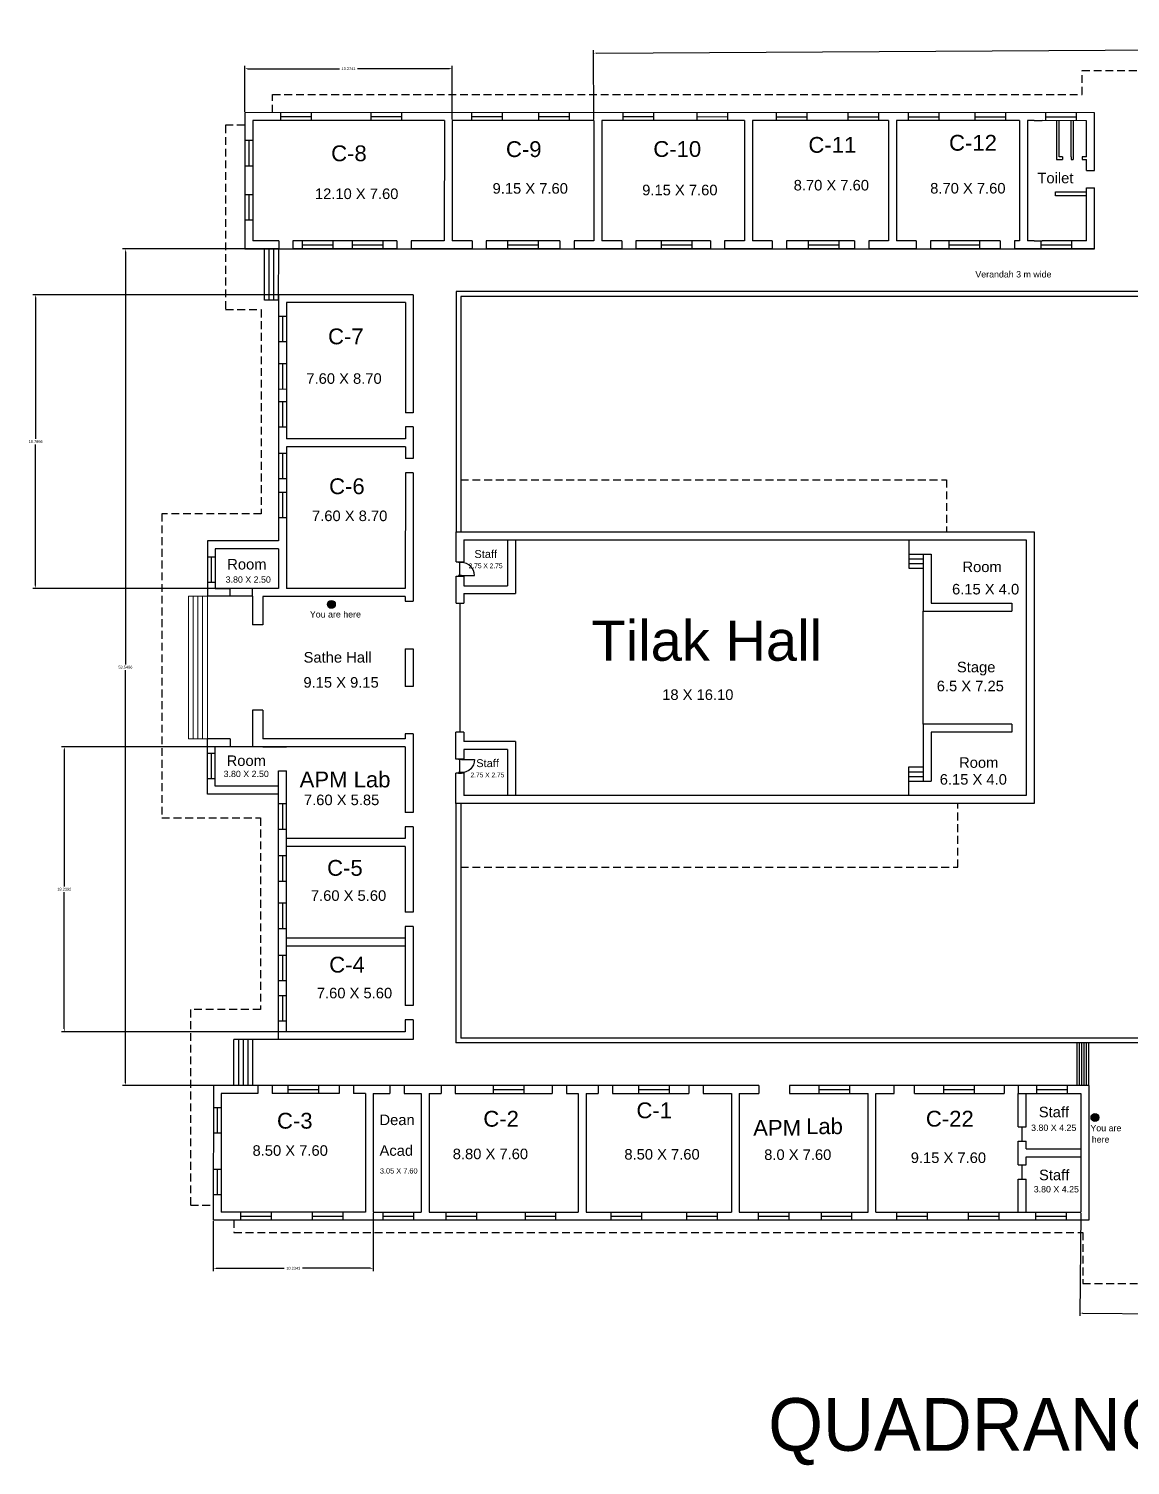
# Model space of a CAD drawing. Header units: inches. Extents: x 56 to 408, y 49 to 166.
# Drawn here: x 56.2 to 126.7, y 48.9 to 140.8 of the extents above; entities that cross this region are included whole.
import ezdxf

# ---------------------------------------------------------------- set-up
doc = ezdxf.new("R2010")
doc.units = ezdxf.units.IN
doc.header["$MEASUREMENT"] = 0
doc.linetypes.add('DASHED', pattern=[0.75, 0.5, -0.25])
doc.layers.add('DOOR', color=8, linetype='Continuous')
for name, color, linetype, lineweight in [('ele-thk', 7, 'Continuous', 5), ('ROAD', 28, 'Continuous', 20), ('TEXT', 7, 'Continuous', 15), ('WALL', 7, 'Continuous', 30)]:
    doc.layers.add(name, color=color, linetype=linetype, lineweight=lineweight)
doc.styles.add('A', font='arial.ttf')
doc.dimstyles.get("Standard").update_dxf_attribs({"dimtxt": 0.18, "dimasz": 0.18, "dimexe": 0.18, "dimexo": 0.0625, "dimgap": 0.09, "dimtad": 0, "dimtih": 1, "dimtoh": 1, "dimdec": 4, "dimzin": 0, "dimdsep": 46, "dimtxsty": 'Standard', "dimcen": 0.09, "dimadec": 0, "dimazin": 0, "dimtfac": 1, "dimtdec": 4, "dimtofl": 0, "dimtmove": 0, "dimatfit": 3, "dimfxl": 1, "dimtolj": 1, "dimtzin": 0, "dimarcsym": 0})

# ---------------------------------------------------------------- blocks, each defined once
blk = doc.blocks.new('DFDDF')
at = {"layer": 'DOOR'}
blk.add_line((1354.907, -1886.179), (1355.727, -1886.179), dxfattribs=at)
for points in [[(1354.707, -1885.319), (1354.907, -1885.319), (1354.907, -1885.36), (1354.707, -1885.36)], [(1354.707, -1886.219), (1354.907, -1886.219), (1354.907, -1886.179), (1354.707, -1886.179)]]:
    blk.add_lwpolyline(points, close=True, dxfattribs=at)
blk.add_arc((1354.907, -1886.179), 0.819, 0, 90, dxfattribs=at)
blk = doc.blocks.new('*D38')
at = {"color": 0, "lineweight": -2, "transparency": 16777216}
for p, q in [((67.983, 64.479), (67.983, 61.278)), ((78.218, 64.985), (78.218, 61.278)), ((68.163, 61.458), (72.515, 61.458)), ((78.038, 61.458), (73.685, 61.458))]:
    blk.add_line(p, q, dxfattribs=at)
at = {"color": 0, "transparency": 16777216}
for points in [[(68.163, 61.488), (68.163, 61.428), (67.983, 61.458)], [(78.038, 61.488), (78.038, 61.428), (78.218, 61.458)]]:
    blk.add_solid(points, dxfattribs=at)
at = {"layer": 'Defpoints', "color": 0, "transparency": 16777216}
for p in [(67.983, 64.542), (78.218, 65.047), (67.983, 61.458)]:
    blk.add_point(p, dxfattribs=at)
at = {"color": 0, "transparency": 16777216, "insert": (73.1, 61.458), "char_height": 0.18, "attachment_point": 5}
blk.add_mtext('\\A1;10.2343', dxfattribs=at)
blk = doc.blocks.new('*D39')
at = {"color": 0, "lineweight": -2, "transparency": 16777216}
for p, q in [((71.19, 126.703), (62.178, 126.703)), ((62.358, 126.523), (62.358, 100.109)), ((62.358, 73.334), (62.358, 99.749)), ((69.239, 73.154), (62.178, 73.154))]:
    blk.add_line(p, q, dxfattribs=at)
at = {"color": 0, "transparency": 16777216}
for points in [[(62.328, 126.523), (62.388, 126.523), (62.358, 126.703)], [(62.328, 73.334), (62.388, 73.334), (62.358, 73.154)]]:
    blk.add_solid(points, dxfattribs=at)
at = {"layer": 'Defpoints', "color": 0, "transparency": 16777216}
for p in [(62.358, 126.703), (71.252, 126.703), (69.302, 73.154)]:
    blk.add_point(p, dxfattribs=at)
at = {"color": 0, "transparency": 16777216, "insert": (62.358, 99.929), "char_height": 0.18, "attachment_point": 5}
blk.add_mtext('\\A1;53.5486', dxfattribs=at)
blk = doc.blocks.new('*D40')
at = {"color": 0, "lineweight": -2, "transparency": 16777216}
for p, q in [((69.997, 135.484), (69.997, 138.415)), ((70.177, 138.235), (76.064, 138.235)), ((83.091, 138.235), (77.204, 138.235)), ((83.271, 134.976), (83.271, 138.415))]:
    blk.add_line(p, q, dxfattribs=at)
at = {"color": 0, "transparency": 16777216}
for points in [[(70.177, 138.265), (70.177, 138.205), (69.997, 138.235)], [(83.091, 138.265), (83.091, 138.205), (83.271, 138.235)]]:
    blk.add_solid(points, dxfattribs=at)
at = {"layer": 'Defpoints', "color": 0, "transparency": 16777216}
for p in [(69.997, 138.235), (69.997, 135.421), (83.271, 134.913)]:
    blk.add_point(p, dxfattribs=at)
at = {"color": 0, "transparency": 16777216, "insert": (76.634, 138.235), "char_height": 0.18, "attachment_point": 5}
blk.add_mtext('\\A1;13.2741', dxfattribs=at)
blk = doc.blocks.new('*D41')
at = {"color": 0, "lineweight": -2, "transparency": 16777216}
for p, q in [((72.102, 123.768), (56.436, 123.768)), ((56.616, 123.588), (56.616, 114.55)), ((56.616, 105.151), (56.616, 114.19)), ((72.1, 104.971), (56.436, 104.971))]:
    blk.add_line(p, q, dxfattribs=at)
at = {"color": 0, "transparency": 16777216}
for points in [[(56.586, 123.588), (56.646, 123.588), (56.616, 123.768)], [(56.586, 105.151), (56.646, 105.151), (56.616, 104.971)]]:
    blk.add_solid(points, dxfattribs=at)
at = {"layer": 'Defpoints', "color": 0, "transparency": 16777216}
for p in [(72.164, 123.768), (56.616, 104.971), (72.162, 104.971)]:
    blk.add_point(p, dxfattribs=at)
at = {"color": 0, "transparency": 16777216, "insert": (56.616, 114.37), "char_height": 0.18, "attachment_point": 5}
blk.add_mtext('\\A1;18.7966', dxfattribs=at)
blk = doc.blocks.new('*D42')
at = {"color": 0, "lineweight": -2, "transparency": 16777216}
for p, q in [((80.205, 94.838), (58.268, 94.838)), ((58.448, 94.658), (58.448, 85.898)), ((58.448, 76.778), (58.448, 85.538)), ((80.203, 76.598), (58.268, 76.598))]:
    blk.add_line(p, q, dxfattribs=at)
at = {"color": 0, "transparency": 16777216}
for points in [[(58.418, 94.658), (58.478, 94.658), (58.448, 94.838)], [(58.418, 76.778), (58.478, 76.778), (58.448, 76.598)]]:
    blk.add_solid(points, dxfattribs=at)
at = {"layer": 'Defpoints', "color": 0, "transparency": 16777216}
for p in [(80.267, 94.838), (58.448, 76.598), (80.266, 76.598)]:
    blk.add_point(p, dxfattribs=at)
at = {"color": 0, "transparency": 16777216, "insert": (58.448, 85.718), "char_height": 0.18, "attachment_point": 5}
blk.add_mtext('\\A1;18.2392', dxfattribs=at)
blk = doc.blocks.new('*D43')
at = {"color": 0, "lineweight": -2, "transparency": 16777216}
for p, q in [((123.491, 64.98), (123.427, 58.408)), ((176.334, 64.468), (176.27, 57.896)), ((123.609, 58.586), (145.76, 58.371)), ((176.092, 58.077), (153.94, 58.292))]:
    blk.add_line(p, q, dxfattribs=at)
at = {"color": 0, "transparency": 16777216}
for points in [[(123.609, 58.616), (123.609, 58.556), (123.429, 58.588)], [(176.092, 58.107), (176.092, 58.047), (176.272, 58.076)]]:
    blk.add_solid(points, dxfattribs=at)
at = {"layer": 'Defpoints', "color": 0, "transparency": 16777216}
for p in [(123.491, 65.043), (176.335, 64.531), (176.272, 58.076)]:
    blk.add_point(p, dxfattribs=at)
at = {"color": 0, "transparency": 16777216, "insert": (149.85, 58.332), "char_height": 2, "attachment_point": 5}
blk.add_mtext('\\A1;52.85', dxfattribs=at)
blk = doc.blocks.new('*D45')
at = {"color": 0, "lineweight": -2, "transparency": 16777216}
for p, q in [((176.341, 135.473), (176.315, 139.91)), ((92.34, 134.975), (92.313, 139.412)), ((92.494, 139.233), (130.559, 139.458)), ((176.136, 139.729), (138.072, 139.503))]:
    blk.add_line(p, q, dxfattribs=at)
at = {"color": 0, "transparency": 16777216}
for points in [[(176.136, 139.759), (176.136, 139.699), (176.316, 139.73)], [(92.494, 139.263), (92.494, 139.203), (92.314, 139.232)]]:
    blk.add_solid(points, dxfattribs=at)
at = {"layer": 'Defpoints', "color": 0, "transparency": 16777216}
for p in [(176.316, 139.73), (176.342, 135.41), (92.34, 134.912)]:
    blk.add_point(p, dxfattribs=at)
at = {"color": 0, "transparency": 16777216, "insert": (134.315, 139.481), "char_height": 2, "attachment_point": 5}
blk.add_mtext('\\A1;84.00', dxfattribs=at)

msp = doc.modelspace()

# ---------------------------------------------------------------- hatches: boundary and pattern name
for points in [[(75.78934, 103.94828, 1), (75.28934, 103.94828, 1)], [(124.64048, 71.10885, 1), (124.14048, 71.10885, 1)]]:
    msp.add_hatch(color=256).paths.add_polyline_path(points)

# ---------------------------------------------------------------- linework, layer by layer
at = {"linetype": 'DASHED'}
for p, q in [((123.5642, 136.57721), (123.5642, 138.11166)), ((123.5642, 138.11166), (127.62274, 138.11166)), ((71.77531, 135.4209), (71.77531, 136.57721)), ((71.77531, 136.57721), (123.5642, 136.57721)), ((69.99677, 134.61351), (68.76615, 134.61351)), ((68.76615, 134.61351), (68.76615, 122.82141)), ((68.76615, 122.82141), (71.04682, 122.82141)), ((71.04682, 122.82141), (71.04682, 109.74815)), ((83.81576, 111.92687), (114.89978, 111.92687)), ((114.89978, 111.92687), (114.89944, 108.58961)), ((71.04682, 109.74815), (64.6899, 109.74815)), ((64.6899, 109.74815), (64.6899, 90.2839)), ((115.62613, 87.12746), (115.62655, 91.21159)), ((64.6899, 90.2839), (71.00088, 90.2839)), ((71.00088, 90.2839), (71.00088, 78.01423)), ((83.81323, 87.12746), (115.62613, 87.12746)), ((71.00088, 78.01423), (66.52556, 78.01423)), ((66.52556, 78.01423), (66.52556, 65.49176)), ((66.52556, 65.49176), (67.98331, 65.49162)), ((69.3019, 64.5414), (69.3019, 63.75649)), ((69.3019, 63.75649), (123.6161, 63.75649)), ((123.6161, 63.75649), (123.6161, 60.47556)), ((123.6161, 60.47556), (129.17251, 60.47556))]:
    msp.add_line(p, q, dxfattribs=at)
for p, q in [((72.27377, 135.42105), (72.27372, 134.9144)), ((72.27374, 135.16772), (74.23416, 135.16752)), ((74.23419, 135.42085), (74.23414, 134.9142)), ((78.07136, 135.42046), (78.07131, 134.91381)), ((78.07134, 135.16713), (80.03176, 135.16693)), ((80.03178, 135.42026), (80.03173, 134.91361)), ((84.50231, 135.4198), (84.50226, 134.91316)), ((84.50228, 135.16648), (86.4627, 135.16628)), ((86.46273, 135.4196), (86.46268, 134.91296)), ((88.78962, 135.41936), (88.78956, 134.91272)), ((88.78959, 135.16604), (90.75001, 135.16584)), ((90.75003, 135.41917), (90.74998, 134.91252)), ((94.19511, 135.41881), (94.19506, 134.91217)), ((94.19508, 135.16549), (96.1555, 135.16529)), ((96.15553, 135.41862), (96.15548, 134.91197)), ((98.92036, 135.41833), (98.92031, 134.91169)), ((98.92033, 135.16501), (100.88075, 135.16481)), ((100.88078, 135.41813), (100.88073, 134.91149)), ((104.00275, 135.41782), (104.0027, 134.91117)), ((104.00272, 135.16449), (105.96314, 135.16429)), ((105.96317, 135.41762), (105.96311, 134.91097)), ((108.57981, 135.41735), (108.57976, 134.91071)), ((108.57979, 135.16403), (110.54021, 135.16383)), ((110.54023, 135.41715), (110.54018, 134.91051)), ((112.45216, 135.41696), (112.45211, 134.91031)), ((112.45213, 135.16363), (114.41255, 135.16343)), ((114.41258, 135.41676), (114.41253, 134.91011)), ((116.71745, 135.41652), (116.7174, 134.90988)), ((116.71743, 135.1632), (118.67785, 135.163)), ((118.67787, 135.41632), (118.67782, 134.90968)), ((121.2298, 135.41606), (121.22974, 134.90942)), ((121.22977, 135.16274), (123.19019, 135.16254)), ((123.19022, 135.41586), (123.19016, 134.90922)), ((124.36209, 131.71689), (124.36209, 135.41555)), ((120.50938, 134.90929), (121.01603, 134.90924)), ((121.93072, 134.90915), (121.93072, 132.41303)), ((122.0929, 132.58739), (122.09314, 134.90913)), ((122.87109, 132.58739), (122.87133, 134.90905)), ((123.00376, 134.90904), (123.00376, 132.58739)), ((123.85618, 132.58739), (123.85618, 134.90895)), ((69.99667, 133.65439), (70.50332, 133.65434)), ((70.24999, 133.65436), (70.24983, 132.02795)), ((121.93072, 132.41303), (122.32258, 132.41303)), ((122.32258, 132.58739), (122.0929, 132.58739)), ((122.32258, 132.58739), (122.32258, 132.41303)), ((122.87109, 132.58739), (122.87109, 132.41303)), ((122.87109, 132.41303), (123.00376, 132.41303)), ((123.00376, 132.58739), (123.00376, 132.41303)), ((123.85618, 132.58739), (123.57964, 132.58739)), ((123.57964, 132.58739), (123.57964, 132.41303)), ((123.57964, 132.41303), (123.85618, 132.41303)), ((123.85618, 131.71689), (123.85618, 132.41303)), ((69.99651, 132.02797), (70.50315, 132.02792)), ((123.85618, 131.71689), (124.36209, 131.71689)), ((123.85618, 127.20794), (123.85618, 130.60832)), ((123.85618, 130.60832), (124.36209, 130.60832)), ((124.36209, 126.70124), (124.36209, 130.60832)), ((69.99632, 130.18704), (70.50296, 130.18699)), ((70.24964, 130.18702), (70.24948, 128.5606)), ((121.87321, 130.09282), (121.87321, 130.34838)), ((121.87321, 130.34838), (123.85618, 130.34838)), ((123.85618, 130.09282), (121.87321, 130.09282)), ((121.87321, 130.09282), (121.87321, 130.09282)), ((69.99615, 128.56063), (70.5028, 128.56058)), ((73.66597, 127.21324), (73.66592, 126.7066)), ((73.66595, 126.95992), (75.62637, 126.95972)), ((75.62639, 127.21304), (75.62634, 126.7064)), ((76.87065, 127.21292), (76.87059, 126.70627)), ((76.87062, 126.95959), (78.83104, 126.95939)), ((78.83106, 127.21272), (78.83101, 126.70607)), ((86.8014, 127.21191), (86.80135, 126.70526)), ((86.80138, 126.95858), (88.7618, 126.95838)), ((88.76182, 127.21171), (88.76177, 126.70506)), ((96.64638, 127.2109), (96.64633, 126.70426)), ((96.64636, 126.95758), (98.60677, 126.95738)), ((98.6068, 127.2107), (98.60675, 126.70406)), ((106.04474, 127.20995), (106.04469, 126.7033)), ((106.04471, 126.95662), (108.00513, 126.95643)), ((108.00516, 127.20975), (108.0051, 126.7031)), ((115.0477, 127.20903), (115.04765, 126.70239)), ((115.04768, 126.95571), (117.0081, 126.95551)), ((117.00812, 127.20883), (117.00807, 126.70219)), ((120.5086, 127.20828), (121.01525, 127.20828)), ((120.93424, 127.20843), (120.93419, 126.70179)), ((120.93421, 126.95511), (122.89463, 126.95491)), ((122.89466, 127.20823), (122.89461, 126.70159)), ((69.99596, 126.70677), (124.36209, 126.70124)), ((71.25211, 123.41994), (71.25245, 126.70301)), ((71.5561, 123.41991), (71.55643, 126.70298)), ((71.86009, 123.41988), (71.86042, 126.70295)), ((72.16407, 123.41985), (72.16441, 126.70655)), ((72.16407, 123.41985), (71.25211, 123.41994)), ((83.513, 123.96951), (83.51143, 108.59281)), ((164.89044, 123.96123), (83.513, 123.96951)), ((83.81695, 123.66549), (83.81542, 108.59278)), ((164.58642, 123.65727), (83.81695, 123.66549)), ((72.16397, 122.40397), (72.67062, 122.40392)), ((72.41729, 122.40395), (72.41713, 120.77753)), ((72.1638, 120.77756), (72.67045, 120.77751)), ((72.16366, 119.36131), (72.67031, 119.36126)), ((72.41698, 119.36129), (72.41682, 117.73487)), ((72.1635, 117.7349), (72.67014, 117.73485)), ((72.16341, 116.93042), (72.67006, 116.93036)), ((72.41674, 116.93039), (72.41657, 115.30398)), ((72.16325, 115.304), (72.66989, 115.30395)), ((72.16308, 113.626), (72.66972, 113.62595)), ((72.4164, 113.62597), (72.41623, 111.99956)), ((72.16291, 111.99958), (72.66956, 111.99953)), ((72.16282, 111.13239), (72.66947, 111.13234)), ((72.41615, 111.13237), (72.41598, 109.50595)), ((72.16266, 109.50598), (72.6693, 109.50593)), ((112.49152, 108.08321), (112.49133, 106.25929)), ((67.60259, 106.99892), (68.10924, 106.99887)), ((67.85591, 106.99889), (67.85575, 105.37248)), ((112.49139, 106.86726), (113.40336, 106.86717)), ((112.49143, 107.17125), (113.40339, 107.17116)), ((83.76447, 105.79655), (83.76455, 106.62654)), ((112.49133, 106.25929), (113.4033, 106.2592)), ((112.49136, 106.56328), (113.40333, 106.56318)), ((67.60243, 105.37251), (68.10907, 105.37245)), ((68.10903, 104.97186), (69.05139, 104.97176)), ((69.05134, 104.46512), (69.05139, 104.97176)), ((70.50035, 104.46497), (70.5004, 104.97161)), ((83.76429, 104.03297), (83.76345, 95.77464)), ((113.40228, 96.27827), (113.40302, 103.52331)), ((69.05041, 95.34549), (69.05036, 94.83885)), ((70.49942, 95.34535), (70.49937, 94.8387)), ((71.14787, 94.83863), (72.16117, 94.83853)), ((72.16122, 95.34518), (71.14793, 95.34528)), ((72.16117, 94.83853), (72.66781, 94.83848)), ((67.60131, 94.43593), (68.10796, 94.43588)), ((67.85464, 94.43591), (67.85447, 92.80949)), ((83.76319, 93.18107), (83.76327, 94.01106)), ((72.16101, 93.29971), (72.66766, 93.29966)), ((112.48985, 91.71856), (112.49004, 93.54248)), ((112.48998, 92.93451), (113.40194, 92.93441)), ((112.49001, 93.23849), (113.40197, 93.2384)), ((112.49004, 93.54248), (113.402, 93.54239)), ((67.60115, 92.80952), (68.10779, 92.80947)), ((112.48995, 92.63052), (113.40191, 92.63042)), ((72.1608, 91.19854), (72.66744, 91.19849)), ((72.41412, 91.19851), (72.41395, 89.5721)), ((83.50966, 91.21486), (83.5081, 75.88882)), ((83.81365, 91.21483), (83.81212, 76.19278)), ((72.16063, 89.57213), (72.66728, 89.57207)), ((72.16046, 87.86901), (72.6671, 87.86896)), ((72.41378, 87.86899), (72.41361, 86.24257)), ((72.16029, 86.2426), (72.66694, 86.24255)), ((72.16015, 84.84072), (72.66679, 84.84066)), ((72.41347, 84.84069), (72.41331, 83.21428)), ((72.15998, 83.2143), (72.66663, 83.21425)), ((72.15981, 81.50349), (72.66645, 81.50344)), ((72.41313, 81.50347), (72.41297, 79.87705)), ((72.15964, 79.87708), (72.66629, 79.87703)), ((72.15955, 78.91518), (72.66619, 78.91513)), ((72.41287, 78.91515), (72.4127, 77.28874)), ((72.15938, 77.28877), (72.66603, 77.28871)), ((69.30185, 73.15438), (69.30214, 76.09293)), ((72.15926, 76.09264), (69.30214, 76.09293)), ((69.60583, 73.15435), (69.60613, 76.0929)), ((69.90982, 73.15432), (69.91012, 76.09287)), ((70.21381, 73.15429), (70.21411, 76.09283)), ((70.5178, 73.15426), (70.51809, 76.0928)), ((164.88555, 75.88054), (83.5081, 75.88882)), ((164.58159, 76.18456), (83.81212, 76.19278)), ((123.24885, 73.14882), (123.24885, 75.88478)), ((123.39885, 73.14882), (123.39885, 75.88476)), ((123.54885, 73.14882), (123.54885, 75.88475)), ((123.69885, 73.14882), (123.69885, 75.88473)), ((123.84885, 73.14882), (123.84885, 75.88472)), ((123.99885, 73.14882), (123.99885, 75.8847)), ((102.87875, 73.15097), (67.98409, 73.15452)), ((72.75024, 73.15423), (72.75019, 72.64758)), ((72.75022, 72.90091), (74.71064, 72.90071)), ((74.71066, 73.15403), (74.71061, 72.64738)), ((85.88092, 73.15289), (85.88087, 72.64625)), ((85.88089, 72.89957), (87.84131, 72.89937)), ((87.84134, 73.15269), (87.84129, 72.64605)), ((95.18362, 73.15195), (95.18357, 72.6453)), ((95.18359, 72.89862), (97.14401, 72.89842)), ((97.14404, 73.15175), (97.14399, 72.6451)), ((102.87875, 73.15116), (102.8787, 72.64432)), ((104.83917, 73.15096), (104.83912, 72.64412)), ((111.55008, 73.15008), (104.83917, 73.15077)), ((106.72631, 73.15077), (106.72626, 72.64413)), ((106.72629, 72.89745), (108.68671, 72.89725)), ((108.68673, 73.15057), (108.68668, 72.64393)), ((109.87394, 65.04392), (109.87471, 72.64361)), ((110.37984, 65.04387), (110.38062, 72.64356)), ((111.55002, 72.64344), (111.55008, 73.15008)), ((112.84281, 72.64331), (112.84286, 73.14995)), ((123.99885, 73.14882), (112.84286, 73.14995)), ((114.71096, 73.14996), (114.71091, 72.64331)), ((114.71093, 72.89664), (116.67135, 72.89644)), ((116.67138, 73.14976), (116.67133, 72.64312)), ((120.6494, 73.14936), (120.64934, 72.64271)), ((120.64937, 72.89603), (122.60979, 72.89583)), ((122.60982, 73.14916), (122.60976, 72.64251)), ((67.98395, 71.74319), (68.49059, 71.74314)), ((68.23727, 71.74317), (68.2371, 70.11675)), ((67.98378, 70.11678), (68.49043, 70.11673)), ((119.74266, 69.60273), (119.74276, 70.51469)), ((119.99593, 69.09606), (123.49179, 69.0957)), ((119.74242, 67.17083), (119.74251, 68.08279)), ((119.99588, 68.58941), (123.49174, 68.58906)), ((67.98355, 67.79859), (68.49019, 67.79854)), ((68.23687, 67.79857), (68.2367, 66.17215)), ((67.98338, 66.17218), (68.49003, 66.17213)), ((69.72758, 65.04801), (69.72753, 64.54136)), ((69.72756, 64.79468), (71.68798, 64.79448)), ((71.688, 65.04781), (71.68795, 64.54116)), ((74.30764, 65.04774), (74.30759, 64.54109)), ((74.30761, 64.79442), (76.26803, 64.79422)), ((76.26806, 65.04754), (76.26801, 64.54089)), ((78.82883, 65.04728), (78.82878, 64.54063)), ((78.8288, 64.79396), (80.78922, 64.79376)), ((80.78925, 65.04708), (80.7892, 64.54043)), ((82.8701, 65.04687), (82.87004, 64.54022)), ((82.87007, 64.79354), (84.83049, 64.79335)), ((84.83052, 65.04667), (84.83046, 64.54002)), ((87.92638, 65.04635), (87.92633, 64.53971)), ((87.92636, 64.79303), (89.88678, 64.79283)), ((89.8868, 65.04615), (89.88675, 64.53951)), ((93.41825, 65.04579), (93.4182, 64.53915)), ((93.41823, 64.79247), (95.37865, 64.79227)), ((95.37867, 65.04559), (95.37862, 64.53895)), ((98.25318, 65.0453), (98.25313, 64.53866)), ((98.25315, 64.79198), (100.21357, 64.79178)), ((100.2136, 65.0451), (100.21355, 64.53846)), ((102.84777, 65.04484), (102.84772, 64.53819)), ((102.84775, 64.79151), (104.80816, 64.79131)), ((104.80819, 65.04464), (104.80814, 64.53799)), ((106.8645, 65.04443), (106.86445, 64.53778)), ((106.86447, 64.7911), (108.82489, 64.7909)), ((108.82492, 65.04423), (108.82487, 64.53758)), ((111.70288, 65.04393), (111.70282, 64.53729)), ((111.70285, 64.79061), (113.66327, 64.79041)), ((113.6633, 65.04373), (113.66324, 64.53709)), ((116.27336, 65.04347), (116.27331, 64.53682)), ((116.27334, 64.79015), (118.23376, 64.78995)), ((118.23378, 65.04327), (118.23373, 64.53662)), ((120.59044, 65.04303), (120.59039, 64.53638)), ((120.59041, 64.78971), (122.55083, 64.78951)), ((122.55086, 65.04283), (122.5508, 64.53618))]:
    msp.add_line(p, q)
for centre in [(75.53934, 103.94828), (124.39048, 71.10885)]:
    msp.add_circle(centre, 0.25)
at = {"layer": 'ele-thk'}
for p, q in [((66.38638, 104.46539), (66.38546, 95.34576)), ((66.38638, 104.46539), (66.38546, 95.34576)), ((67.60233, 104.46526), (66.38638, 104.46539)), ((67.60233, 104.46526), (66.38638, 104.46539)), ((66.69037, 104.46536), (66.68944, 95.34573)), ((66.69037, 104.46536), (66.68944, 95.34573)), ((66.99436, 104.46533), (66.99343, 95.3457)), ((66.99436, 104.46533), (66.99343, 95.3457)), ((67.29835, 104.46529), (67.29742, 95.34567)), ((67.29835, 104.46529), (67.29742, 95.34567)), ((67.60233, 104.46526), (67.60141, 95.34564)), ((67.60233, 104.46526), (67.60141, 95.34564)), ((67.60233, 104.46526), (67.60141, 95.34564)), ((67.60233, 104.46526), (67.60141, 95.34564)), ((67.60141, 95.34564), (66.38546, 95.34576)), ((67.60141, 95.34564), (66.38546, 95.34576))]:
    msp.add_line(p, q, dxfattribs=at)
at = {"layer": 'ROAD'}
msp.add_line((72.16411, 123.768), (72.16251, 108.01132), dxfattribs=at)
at = {"layer": 'WALL'}
for p, q in [((69.99685, 135.42108), (69.99596, 126.70677)), ((124.36209, 135.41555), (69.99685, 135.42108)), ((70.50345, 134.91438), (70.50266, 127.21336)), ((82.76427, 134.91313), (70.50345, 134.91438)), ((82.76427, 134.91313), (82.76349, 127.21212)), ((83.27092, 134.91308), (83.27014, 127.21207)), ((92.33988, 134.91216), (83.27092, 134.91308)), ((92.33988, 134.91216), (92.3391, 127.21114)), ((92.84652, 134.91211), (92.84574, 127.21109)), ((101.96615, 134.91118), (92.84652, 134.91211)), ((101.96615, 134.91118), (101.96537, 127.21016)), ((102.47279, 134.91113), (102.47201, 127.21011)), ((111.1871, 134.91024), (102.47279, 134.91113)), ((111.1871, 134.91024), (111.18632, 127.20923)), ((111.69375, 134.91019), (111.69296, 127.20917)), ((119.5694, 134.90939), (111.69375, 134.91019)), ((119.5694, 134.90939), (119.56862, 127.20837)), ((120.07605, 134.90934), (120.07526, 127.20832)), ((120.50938, 134.90929), (120.07605, 134.90934)), ((123.85618, 134.90895), (121.01603, 134.90924)), ((72.16446, 127.2132), (70.50266, 127.21336)), ((72.16446, 127.2132), (72.16441, 126.70655)), ((73.07642, 127.2131), (73.07637, 126.70646)), ((79.72362, 127.21243), (73.07642, 127.2131)), ((79.72362, 127.21243), (79.72356, 126.70578)), ((80.63558, 127.21233), (80.63553, 126.70569)), ((82.76349, 127.21212), (80.63558, 127.21233)), ((84.53675, 127.21194), (83.27014, 127.21207)), ((84.53675, 127.21194), (84.5367, 126.70529)), ((85.44871, 127.21184), (85.44866, 126.7052)), ((90.16052, 127.21136), (85.44871, 127.21184)), ((90.16052, 127.21136), (90.16047, 126.70472)), ((91.07248, 127.21127), (91.07243, 126.70463)), ((92.3391, 127.21114), (91.07248, 127.21127)), ((94.11236, 127.21096), (92.84574, 127.21109)), ((94.11236, 127.21096), (94.1123, 126.70432)), ((95.02432, 127.21087), (95.02427, 126.70422)), ((99.78679, 127.21038), (95.02432, 127.21087)), ((99.78679, 127.21038), (99.78674, 126.70374)), ((100.69875, 127.21029), (100.6987, 126.70365)), ((101.96537, 127.21016), (100.69875, 127.21029)), ((103.73863, 127.20998), (102.47201, 127.21011)), ((103.73863, 127.20998), (103.73857, 126.70334)), ((104.65059, 127.20989), (104.65054, 126.70324)), ((109.00774, 127.20945), (104.65059, 127.20989)), ((109.00774, 127.20945), (109.00769, 126.7028)), ((109.9197, 127.20935), (109.91965, 126.70271)), ((111.18632, 127.20923), (109.9197, 127.20935)), ((112.95958, 127.20904), (111.69296, 127.20917)), ((112.95958, 127.20904), (112.95953, 126.7024)), ((113.87154, 127.20895), (113.87149, 126.70231)), ((118.33002, 127.2085), (113.87154, 127.20895)), ((118.33002, 127.2085), (118.32997, 126.70185)), ((119.24199, 127.20841), (119.24193, 126.70176)), ((119.56862, 127.20837), (119.24199, 127.20841)), ((120.5086, 127.20828), (120.07526, 127.20832)), ((123.85618, 127.20794), (121.01525, 127.20822)), ((72.16441, 126.70655), (69.99596, 126.70677)), ((79.72356, 126.70578), (73.07637, 126.70646)), ((84.5367, 126.70529), (80.63553, 126.70569)), ((90.16047, 126.70472), (85.44866, 126.7052)), ((94.1123, 126.70432), (91.07243, 126.70463)), ((99.78674, 126.70374), (95.02427, 126.70422)), ((103.73857, 126.70334), (100.6987, 126.70365)), ((109.00769, 126.7028), (104.65054, 126.70324)), ((112.95953, 126.7024), (109.91965, 126.70271)), ((118.32997, 126.70185), (113.87149, 126.70231)), ((124.36209, 126.70124), (119.24193, 126.70176)), ((72.16411, 123.768), (72.16251, 108.01132)), ((80.77709, 123.76713), (72.16411, 123.768)), ((72.6707, 123.26131), (72.66982, 114.547)), ((80.27039, 123.26053), (72.6707, 123.26131)), ((80.27039, 123.26053), (80.26967, 116.21816)), ((80.77709, 123.76713), (80.77632, 116.21811)), ((80.77632, 116.21811), (80.26967, 116.21816)), ((80.26958, 115.30619), (80.2695, 114.54623)), ((80.77623, 115.30614), (80.26958, 115.30619)), ((80.77623, 115.30614), (80.77602, 113.27956)), ((72.66977, 114.04035), (72.66884, 104.97139)), ((80.26945, 114.03958), (72.66977, 114.04035)), ((80.2695, 114.54623), (72.66982, 114.547)), ((80.26945, 114.03958), (80.26938, 113.27961)), ((80.77602, 113.27956), (80.26938, 113.27961)), ((80.26928, 112.36765), (80.26853, 104.97062)), ((80.77593, 112.3676), (80.26928, 112.36765)), ((80.77593, 112.3676), (80.77509, 104.15107)), ((83.51124, 106.66755), (83.51143, 108.59281)), ((83.51143, 108.59281), (120.49657, 108.58905)), ((120.49657, 108.58905), (120.4948, 91.21109)), ((67.60269, 108.01178), (67.60233, 104.46526)), ((72.16251, 108.01132), (67.60269, 108.01178)), ((84.01803, 108.08611), (84.01788, 106.6675)), ((84.01803, 108.08611), (119.98988, 108.08245)), ((86.80458, 108.08583), (86.80428, 105.14728)), ((87.31122, 108.08578), (87.31087, 104.64058)), ((119.98988, 108.08245), (119.98821, 91.71779)), ((68.10929, 107.50509), (68.10903, 104.97186)), ((72.16245, 107.50467), (68.10929, 107.50509)), ((72.16245, 107.50467), (72.1622, 104.97145)), ((83.51124, 106.66755), (84.01788, 106.6675)), ((113.40339, 107.17116), (113.40302, 103.52331)), ((113.40339, 107.17116), (113.91003, 107.17111)), ((113.91003, 107.17111), (113.90971, 104.0299)), ((83.51097, 104.033), (83.51114, 105.75559)), ((83.51114, 105.75559), (84.01779, 105.75554)), ((84.01779, 105.75554), (84.01773, 105.14757)), ((71.14891, 104.97155), (70.5004, 104.97161)), ((72.1622, 104.97145), (71.14891, 104.97155)), ((80.26853, 104.97062), (72.66884, 104.97139)), ((84.01773, 105.14757), (86.80428, 105.14728)), ((70.50035, 104.46497), (67.60233, 104.46526)), ((70.50035, 104.46497), (70.50016, 102.64104)), ((71.14885, 104.4649), (71.14867, 102.64098)), ((80.26848, 104.46398), (71.14885, 104.4649)), ((80.26848, 104.46398), (80.26845, 104.15112)), ((80.26845, 104.15112), (80.77509, 104.15107)), ((83.51097, 104.033), (84.01761, 104.03294)), ((84.01767, 104.64092), (84.01761, 104.03294)), ((84.01767, 104.64092), (87.31087, 104.64058)), ((113.90971, 104.0299), (119.0775, 104.02938)), ((119.0775, 104.02938), (119.07745, 103.52273)), ((113.40302, 103.52331), (119.07745, 103.52273)), ((71.14867, 102.64098), (70.50016, 102.64104)), ((80.26814, 101.11124), (80.26789, 98.69708)), ((80.26814, 101.11124), (80.77478, 101.11119)), ((80.77478, 101.11119), (80.77454, 98.69703)), ((80.77454, 98.69703), (80.26789, 98.69708)), ((70.49961, 97.16927), (70.49942, 95.34535)), ((71.14811, 97.1692), (70.49961, 97.16927)), ((71.14811, 97.1692), (71.14793, 95.34528)), ((80.26758, 95.65721), (80.26755, 95.34435)), ((80.77423, 95.65716), (80.26758, 95.65721)), ((80.77423, 95.65716), (80.77372, 90.63249)), ((83.50995, 94.05207), (83.51013, 95.77467)), ((84.01677, 95.77462), (83.51013, 95.77467)), ((84.01677, 95.77462), (84.01671, 95.16664)), ((113.40228, 96.27827), (113.40191, 92.63042)), ((119.07671, 96.2777), (113.40228, 96.27827)), ((113.90887, 95.77158), (113.90855, 92.63037)), ((119.07666, 95.77105), (113.90887, 95.77158)), ((119.07671, 96.2777), (119.07666, 95.77105)), ((67.60104, 91.79912), (67.60141, 95.34564)), ((69.05041, 95.34549), (67.60141, 95.34564)), ((68.10774, 92.30571), (68.108, 94.83894)), ((69.05036, 94.83885), (68.108, 94.83894)), ((71.14787, 94.83863), (70.49937, 94.8387)), ((71.14787, 94.83863), (70.49937, 94.8387)), ((80.26755, 95.34435), (72.16122, 95.34518)), ((80.2675, 94.83771), (72.66781, 94.83848)), ((80.2675, 94.83771), (80.26707, 90.63255)), ((87.30991, 95.16631), (84.01671, 95.16664)), ((87.30991, 95.16631), (87.30956, 91.72112)), ((84.0166, 94.05202), (83.50995, 94.05207)), ((84.01666, 94.66), (84.0166, 94.05202)), ((86.80321, 94.65971), (84.01666, 94.66)), ((86.80321, 94.65971), (86.80291, 91.72117)), ((72.15926, 76.09264), (72.16101, 93.29971)), ((72.15926, 76.09264), (72.16101, 93.29971)), ((72.66596, 76.59923), (72.66766, 93.29966)), ((83.50966, 91.21486), (83.50986, 93.14011)), ((84.0165, 93.14006), (83.50986, 93.14011)), ((84.0165, 93.14006), (84.01636, 91.72145)), ((72.16091, 92.3053), (68.10774, 92.30571)), ((113.40191, 92.63042), (113.90855, 92.63037)), ((72.16086, 91.79866), (67.60104, 91.79912)), ((120.4948, 91.21109), (83.50966, 91.21486)), ((119.98821, 91.71779), (84.01636, 91.72145)), ((80.77372, 90.63249), (80.26707, 90.63255)), ((80.26698, 89.72058), (80.2669, 88.96061)), ((80.77362, 89.72053), (80.26698, 89.72058)), ((80.77362, 89.72053), (80.77307, 84.24876)), ((80.26685, 88.45397), (72.66716, 88.45474)), ((80.2669, 88.96061), (72.66721, 88.96139)), ((80.26685, 88.45397), (80.26642, 84.24881)), ((80.77307, 84.24876), (80.26642, 84.24881)), ((80.26633, 83.33685), (80.26581, 78.27039)), ((80.77297, 83.33679), (80.26633, 83.33685)), ((80.77297, 83.33679), (80.77246, 78.27034)), ((80.2662, 82.07023), (72.66651, 82.07101)), ((80.26625, 82.57688), (72.66656, 82.57765)), ((80.77246, 78.27034), (80.26581, 78.27039)), ((80.26572, 77.35843), (80.26564, 76.59846)), ((80.77237, 77.35837), (80.26572, 77.35843)), ((80.77237, 77.35837), (80.77224, 76.09176)), ((80.26564, 76.59846), (72.66596, 76.59923)), ((80.77224, 76.09176), (72.15926, 76.09264)), ((67.98409, 73.15452), (67.98322, 64.54154)), ((70.82841, 73.15423), (67.98409, 73.15452)), ((68.49069, 72.64782), (68.48991, 65.04813)), ((70.82835, 72.64758), (68.49069, 72.64782)), ((70.82841, 73.15423), (70.82835, 72.64758)), ((71.74037, 73.15413), (71.74032, 72.64749)), ((76.03971, 72.64705), (71.74032, 72.64749)), ((76.03976, 73.1537), (71.74037, 73.15413)), ((76.03976, 73.1537), (76.03971, 72.64705)), ((76.95172, 73.1536), (76.95167, 72.64696)), ((77.71164, 72.64688), (76.95167, 72.64696)), ((79.28229, 73.15337), (76.95172, 73.1536)), ((77.71164, 72.64688), (77.71087, 65.04719)), ((78.21828, 72.64683), (78.21751, 65.04714)), ((78.21828, 72.64683), (79.28224, 72.64672)), ((79.28229, 73.15337), (79.28224, 72.64672)), ((80.19425, 73.15327), (80.1942, 72.64663)), ((80.1942, 72.64663), (81.28856, 72.64652)), ((82.55522, 73.15303), (80.19425, 73.15327)), ((81.28856, 72.64652), (81.28778, 65.04683)), ((81.7952, 72.64646), (81.79443, 65.04678)), ((81.7952, 72.64646), (82.55517, 72.64639)), ((82.55522, 73.15303), (82.55517, 72.64639)), ((83.46719, 73.15294), (83.46713, 72.64629)), ((83.46713, 72.64629), (89.6651, 72.64566)), ((89.66515, 73.15231), (83.46719, 73.15294)), ((89.66515, 73.15231), (89.6651, 72.64566)), ((90.57712, 73.15222), (90.57706, 72.64557)), ((90.57706, 72.64557), (91.33703, 72.64549)), ((92.6037, 73.15201), (90.57712, 73.15222)), ((91.33703, 72.64549), (91.33626, 65.04581)), ((91.84368, 72.64544), (91.84291, 65.04576)), ((91.84368, 72.64544), (92.60365, 72.64536)), ((92.6037, 73.15201), (92.60365, 72.64536)), ((93.51566, 73.15192), (93.51561, 72.64527)), ((93.51561, 72.64527), (98.41319, 72.64477)), ((98.41324, 73.15142), (93.51566, 73.15192)), ((98.41324, 73.15142), (98.41319, 72.64477)), ((99.3252, 73.15133), (99.32515, 72.64468)), ((99.32515, 72.64468), (101.13218, 72.6445)), ((102.87875, 73.15097), (99.3252, 73.15133)), ((101.13218, 72.6445), (101.13141, 65.04481)), ((101.63883, 72.64445), (101.63806, 65.04476)), ((101.63883, 72.64445), (102.8787, 72.64432)), ((104.83912, 72.64412), (109.87471, 72.64361)), ((118.57774, 73.14937), (104.83917, 73.15077)), ((110.38062, 72.64356), (111.55002, 72.64344)), ((112.84281, 72.64331), (118.57769, 72.64272)), ((118.57774, 73.14937), (118.57769, 72.64272)), ((119.48943, 70.51472), (119.48965, 72.64263)), ((119.4897, 73.14927), (119.48965, 72.64263)), ((119.48965, 72.64263), (123.49215, 72.64222)), ((123.99885, 73.14882), (119.4897, 73.14927)), ((119.99608, 70.51467), (119.9963, 72.64258)), ((123.49215, 72.64222), (123.49138, 65.04254)), ((123.99885, 73.14882), (123.99797, 64.53584)), ((119.48943, 70.51472), (119.99608, 70.51467)), ((119.48919, 68.08282), (119.48934, 69.60275)), ((119.48934, 69.60275), (119.99599, 69.6027)), ((119.99593, 69.09606), (119.99599, 69.6027)), ((119.48919, 68.08282), (119.99583, 68.08277)), ((119.99583, 68.08277), (119.99588, 68.58941)), ((119.48888, 65.04294), (119.48909, 67.17085)), ((119.48909, 67.17085), (119.99574, 67.1708)), ((119.99552, 65.04289), (119.99574, 67.1708)), ((123.99797, 64.53584), (67.98322, 64.54154)), ((77.71087, 65.04719), (68.48991, 65.04813)), ((78.21751, 65.04714), (81.28778, 65.04683)), ((81.79443, 65.04678), (91.33626, 65.04581)), ((91.84291, 65.04576), (101.13141, 65.04481)), ((101.63806, 65.04476), (109.87394, 65.04392)), ((110.37984, 65.04387), (123.49138, 65.04254))]:
    msp.add_line(p, q, dxfattribs=at)

# ---------------------------------------------------------------- block references
for p, xscale, yscale, zscale, rotation in [((-1288.85598, 2017.18517), 1.013291564999834, 1.013291564999834, 1.013291564999834, 359.9941700901899), ((-1289.24612, -1817.09818), -1.013291564999834, 1.013291565000008, 1.013291565, 179.99417009019)]:
    msp.add_blockref('DFDDF', p, dxfattribs=dict(xscale=xscale, yscale=yscale, zscale=zscale, rotation=rotation))

# ---------------------------------------------------------------- texts
at = {"layer": 'TEXT', "style": 'A'}
for s, height, p in [('C-8', 1.011816, (75.52166, 132.31444)), ('C-9', 1.011816, (86.70652, 132.58051)), ('C-10', 1.011816, (96.13486, 132.5898)), ('C-11', 1.011816, (106.05918, 132.85422)), ('C-12', 1.011816, (115.05724, 132.98642)), ('Toilet', 0.674544, (120.71148, 130.9031)), ('12.10 X 7.60', 0.674544, (74.48295, 129.89322)), ('9.15 X 7.60', 0.674544, (85.85, 130.23686)), ('9.15 X 7.60', 0.674544, (95.42329, 130.13367)), ('8.70 X 7.60', 0.674544, (105.1159, 130.44161)), ('8.70 X 7.60', 0.674544, (113.85152, 130.24684)), ('Verandah 3 m wide', 0.4047264, (116.74158, 124.87376)), ('C-7', 1.011816, (75.32336, 120.59608)), ('7.60 X 8.70', 0.674544, (73.93753, 118.06649)), ('C-6', 1.011816, (75.39055, 111.00446)), ('7.60 X 8.70', 0.674544, (74.29942, 109.28043)), ('Room', 0.674544, (68.87315, 106.18031)), ('Staff', 0.505908, (84.68705, 106.92077)), ('Room', 0.674544, (115.91524, 106.01604)), ('3.80 X 2.50', 0.4047264, (68.77348, 105.33422)), ('2.75 X 2.75', 0.3035448, (84.3188, 106.26611)), ('6.15 X 4.0', 0.674544, (115.24941, 104.58653)), ('You are here', 0.4047264, (74.16056, 103.11006)), ('Tilak Hall', 2.568694, (92.17996, 100.34349)), ('Sathe Hall', 0.674544, (73.75956, 100.22607)), ('Stage', 0.674544, (115.56126, 99.60224)), ('9.15 X 9.15', 0.674544, (73.74748, 98.61989)), ('18 X 16.10', 0.674544, (96.70333, 97.83344)), ('6.5 X 7.25', 0.674544, (114.26996, 98.38934)), ('Room', 0.674544, (68.83474, 93.61067)), ('Staff', 0.505908, (84.80447, 93.53468)), ('Room', 0.674544, (115.70008, 93.48888)), ('3.80 X 2.50', 0.4047264, (68.64307, 92.8966)), ('APM Lab', 1.011816, (73.50538, 92.23746)), ('2.75 X 2.75', 0.3035448, (84.43622, 92.88002)), ('6.15 X 4.0', 0.674544, (114.46172, 92.41308)), ('7.60 X 5.85 ', 0.674544, (73.78303, 91.09987)), ('C-5', 1.011816, (75.26346, 86.57982)), ('7.60 X 5.60 ', 0.674544, (74.22526, 84.97506)), ('C-4', 1.011816, (75.39824, 80.38506)), ('7.60 X 5.60 ', 0.674544, (74.60563, 78.7355)), ('C-1', 1.011816, (95.05683, 71.06025)), ('Staff', 0.674544, (120.80003, 71.12453)), ('C-3', 1.011816, (72.05672, 70.39565)), ('Dean', 0.674544, (78.61456, 70.62309)), ('C-2', 1.011816, (85.25737, 70.52126)), ('APM', 1.011816, (102.5265, 69.94374)), ('Lab', 1.011816, (105.90826, 70.04549)), ('C-22', 1.011816, (113.5751, 70.52558)), ('3.80 X 4.25', 0.4047264, (120.30903, 70.25164)), ('You are', 0.404726, (124.10185, 70.22875)), ('here', 0.404726, (124.19129, 69.50234)), ('8.50 X 7.60', 0.674544, (70.49217, 68.65773)), ('Acad', 0.674544, (78.61923, 68.65729)), ('8.80 X 7.60', 0.674544, (83.30277, 68.44036)), ('8.50 X 7.60', 0.674544, (94.28354, 68.41532)), ('8.0 X 7.60', 0.674544, (103.23049, 68.39273)), ('9.15 X 7.60', 0.674544, (112.60643, 68.19727)), ('3.05 X 7.60', 0.337272, (78.64158, 67.5231)), ('Staff', 0.674544, (120.81563, 67.09442)), ('3.80 X 4.25', 0.4047264, (120.47563, 66.31299))]:
    msp.add_text(s, height=height, rotation=359.9941701, dxfattribs=at).set_placement(p)
at = {"layer": 'TEXT', "ltscale": 0.5}
msp.add_text('QUADRANGLE', height=3.37272, dxfattribs=at).set_placement((103.48707, 49.77686))

# ---------------------------------------------------------------- dimensions: what is measured, and where the dimension line sits
for p1, p2, distance, picture, middle in [((92.33988, 134.91216), (176.3418, 135.41026), 4.3196, '*D45', (134.31523, 139.48073)), ((123.49138, 65.04254), (176.33459, 64.53051), -6.45513, '*D43', (149.85044, 58.3317))]:
    dim = msp.add_aligned_dim(p1=p1, p2=p2, distance=distance, dimstyle='Standard', override={"dimtxt": 2, "dimdec": 2})
    dim.commit()
    dim.dimension.update_dxf_attribs({"geometry": picture, "text_midpoint": middle})
for base, p1, p2, picture, middle in [((69.99685, 138.23464), (83.27092, 134.91308), (69.99685, 135.42108), '*D40', (76.63389, 138.23464)), ((67.98322, 61.45838), (78.21751, 65.04714), (67.98322, 64.54154), '*D38', (73.10036, 61.45838))]:
    dim = msp.add_linear_dim(base=base, p1=p1, p2=p2, dimstyle='Standard')
    dim.commit()
    dim.dimension.update_dxf_attribs({"geometry": picture, "text_midpoint": middle})
for base, p1, p2, picture, middle in [((62.35844, 126.70301), (69.30185, 73.15438), (71.25245, 126.70301), '*D39', (62.35844, 99.92869)), ((56.616019, 104.971446), (72.16411, 123.768004), (72.162197, 104.971446), '*D41', (56.616019, 114.369725)), ((58.44784, 76.598457), (80.267499, 94.837705), (80.265643, 76.598457), '*D42', (58.44784, 85.718081))]:
    dim = msp.add_linear_dim(base=base, p1=p1, p2=p2, angle=90, dimstyle='Standard')
    dim.commit()
    dim.dimension.update_dxf_attribs({"geometry": picture, "text_midpoint": middle})

doc.saveas('drawing.dxf')
